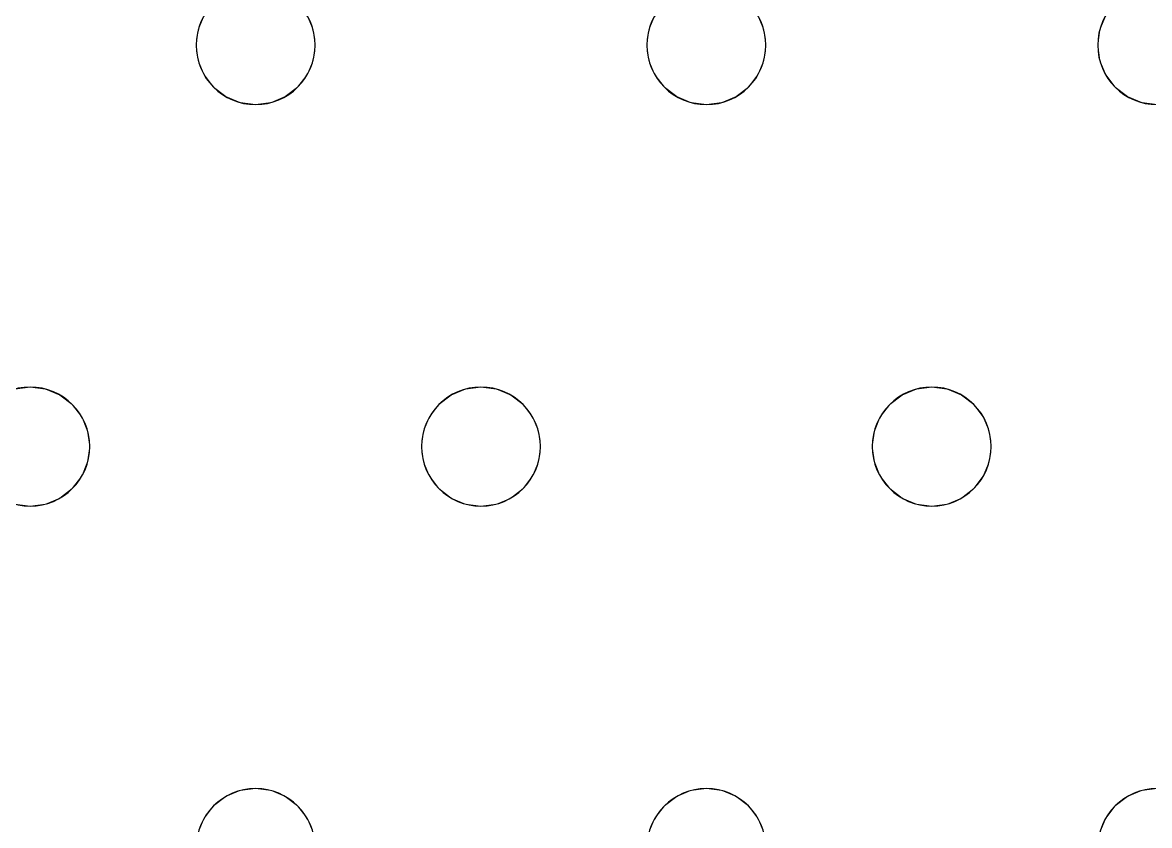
# Model space of a CAD drawing. Header units: millimetres. Extents: x -1 to 1601, y -701 to 1.
# Drawn here: x 415.2 to 491, y -204.5 to -150.5 of the extents above; entities that cross this region are included whole.
import ezdxf

# ---------------------------------------------------------------- set-up
doc = ezdxf.new("R2010")
doc.units = ezdxf.units.MM
doc.layers.add('IQ_200_3D', color=1, linetype='Continuous')
doc.layers.add('IQ_204_2D', color=7, linetype='Continuous')

msp = doc.modelspace()

# ---------------------------------------------------------------- linework, layer by layer
at = {"layer": 'IQ_200_3D', "lineweight": 18}
for points, invisible_edges in [([(122.762, -68.034, 850), (1477.238, -68.034, 850), (1477.238, -397.966, 850), (122.762, -397.966, 850)], 10), ([(122.762, -68.034, 860), (122.762, -397.966, 860), (1477.238, -397.966, 860), (1477.238, -68.034, 860)], 5), ([(434.347, -150, 890), (434.746, -150.965, 890), (457.752, -150, 890), (446.049, -129, 890)], 14), ([(427.418, -150, 888), (427.019, -150.965, 888), (404.413, -150.965, 888), (404.013, -150, 888)], 10), ([(404.413, -150.965, 890), (427.019, -150.965, 890), (427.418, -150, 890), (404.013, -150, 890)], 5), ([(427.418, -150, 890), (427.019, -150.965, 890), (427.019, -150.965, 888), (427.418, -150, 888)], 10), ([(434.746, -150.965, 890), (434.347, -150, 890), (434.347, -150, 888), (434.746, -150.965, 888)], 10), ([(434.746, -150.965, 888), (434.347, -150, 888), (457.752, -150, 888), (457.352, -150.965, 888)], 10), ([(434.746, -150.965, 890), (434.882, -152, 890), (457.352, -150.965, 890), (457.752, -150, 890)], 10), ([(457.752, -150, 890), (457.352, -150.965, 890), (457.352, -150.965, 888), (457.752, -150, 888)], 10), ([(465.079, -150.965, 890), (464.68, -150, 890), (464.68, -150, 888), (465.079, -150.965, 888)], 10), ([(465.079, -150.965, 888), (464.68, -150, 888), (488.085, -150, 888), (487.685, -150.965, 888)], 10), ([(465.079, -150.965, 890), (487.685, -150.965, 890), (488.085, -150, 890), (464.68, -150, 890)], 5), ([(488.085, -150, 890), (487.685, -150.965, 890), (487.685, -150.965, 888), (488.085, -150, 888)], 10), ([(404.549, -152, 888), (404.413, -150.965, 888), (427.019, -150.965, 888), (426.882, -152, 888)], 10), ([(427.019, -150.965, 890), (404.413, -150.965, 890), (404.549, -152, 890)], 13), ([(404.549, -152, 890), (404.413, -153.035, 890), (426.882, -152, 890), (427.019, -150.965, 890)], 10), ([(427.019, -150.965, 890), (426.882, -152, 890), (426.882, -152, 888), (427.019, -150.965, 888)], 8), ([(434.882, -152, 890), (434.746, -150.965, 890), (434.746, -150.965, 888), (434.882, -152, 888)], 2), ([(434.882, -152, 888), (434.746, -150.965, 888), (457.352, -150.965, 888), (457.216, -152, 888)], 10), ([(457.352, -150.965, 890), (434.882, -152, 890), (457.216, -152, 890)], 3), ([(457.352, -150.965, 890), (457.216, -152, 890), (457.216, -152, 888), (457.352, -150.965, 888)], 8), ([(465.216, -152, 890), (465.079, -150.965, 890), (465.079, -150.965, 888), (465.216, -152, 888)], 2), ([(465.216, -152, 888), (465.079, -150.965, 888), (487.685, -150.965, 888), (487.549, -152, 888)], 10), ([(487.549, -152, 890), (487.685, -150.965, 890), (465.216, -152, 890), (465.079, -153.035, 890)], 10), ([(465.216, -152, 890), (487.685, -150.965, 890), (465.079, -150.965, 890)], 3), ([(487.685, -150.965, 890), (487.549, -152, 890), (487.549, -152, 888), (487.685, -150.965, 888)], 8), ([(427.019, -153.035, 890), (426.882, -152, 890), (404.413, -153.035, 890), (404.013, -154, 890)], 10), ([(404.413, -153.035, 888), (404.549, -152, 888), (426.882, -152, 888), (427.019, -153.035, 888)], 10), ([(426.882, -152, 890), (427.019, -153.035, 890), (427.019, -153.035, 888), (426.882, -152, 888)], 2), ([(434.746, -153.035, 890), (434.882, -152, 890), (434.882, -152, 888), (434.746, -153.035, 888)], 8), ([(457.216, -152, 888), (457.352, -153.035, 888), (434.746, -153.035, 888), (434.882, -152, 888)], 10), ([(434.746, -153.035, 890), (457.352, -153.035, 890), (457.216, -152, 890), (434.882, -152, 890)], 5), ([(457.216, -152, 890), (457.352, -153.035, 890), (457.352, -153.035, 888), (457.216, -152, 888)], 2), ([(487.685, -153.035, 890), (487.549, -152, 890), (465.079, -153.035, 890), (464.68, -154, 890)], 10), ([(465.079, -153.035, 890), (465.216, -152, 890), (465.216, -152, 888), (465.079, -153.035, 888)], 8), ([(465.079, -153.035, 888), (465.216, -152, 888), (487.549, -152, 888), (487.685, -153.035, 888)], 10), ([(487.549, -152, 890), (487.685, -153.035, 890), (487.685, -153.035, 888), (487.549, -152, 888)], 2), ([(404.013, -154, 888), (404.413, -153.035, 888), (427.019, -153.035, 888), (427.418, -154, 888)], 10), ([(427.418, -154, 890), (427.019, -153.035, 890), (404.013, -154, 890), (415.716, -175, 890)], 14), ([(427.019, -153.035, 890), (427.418, -154, 890), (427.418, -154, 888), (427.019, -153.035, 888)], 10), ([(434.347, -154, 890), (434.746, -153.035, 890), (434.746, -153.035, 888), (434.347, -154, 888)], 10), ([(434.347, -154, 888), (434.746, -153.035, 888), (457.352, -153.035, 888), (457.752, -154, 888)], 10), ([(457.352, -153.035, 890), (434.746, -153.035, 890), (434.347, -154, 890), (457.752, -154, 890)], 5), ([(457.352, -153.035, 890), (457.752, -154, 890), (457.752, -154, 888), (457.352, -153.035, 888)], 10), ([(464.68, -154, 890), (465.079, -153.035, 890), (465.079, -153.035, 888), (464.68, -154, 888)], 10), ([(464.68, -154, 888), (465.079, -153.035, 888), (487.685, -153.035, 888), (488.085, -154, 888)], 10), ([(488.085, -154, 890), (487.685, -153.035, 890), (464.68, -154, 890), (476.382, -175, 890)], 14), ([(487.685, -153.035, 890), (488.085, -154, 890), (488.085, -154, 888), (487.685, -153.035, 888)], 10), ([(404.013, -154, 888), (427.418, -154, 888), (415.716, -175, 888), (403.378, -154.828, 888)], 7), ([(403.378, -154.828, 890), (414.68, -175.136, 890), (415.716, -175, 890), (404.013, -154, 890)], 5), ([(428.054, -154.828, 888), (416.751, -175.136, 888), (415.716, -175, 888), (427.418, -154, 888)], 5), ([(428.054, -154.828, 890), (427.418, -154, 890), (415.716, -175, 890)], 14), ([(427.418, -154, 890), (428.054, -154.828, 890), (428.054, -154.828, 888), (427.418, -154, 888)], 10), ([(433.711, -154.828, 890), (434.347, -154, 890), (434.347, -154, 888), (433.711, -154.828, 888)], 10), ([(446.049, -175, 888), (433.711, -154.828, 888), (434.347, -154, 888), (457.752, -154, 888)], 13), ([(434.347, -154, 890), (433.711, -154.828, 890), (446.049, -175, 890), (457.752, -154, 890)], 14), ([(446.049, -175, 888), (457.752, -154, 888), (458.387, -154.828, 888), (447.084, -175.136, 888)], 5), ([(458.387, -154.828, 890), (457.752, -154, 890), (446.049, -175, 890), (447.084, -175.136, 890)], 10), ([(457.752, -154, 890), (458.387, -154.828, 890), (458.387, -154.828, 888), (457.752, -154, 888)], 10), ([(464.044, -154.828, 890), (464.68, -154, 890), (464.68, -154, 888), (464.044, -154.828, 888)], 10), ([(476.382, -175, 888), (464.044, -154.828, 888), (464.68, -154, 888), (488.085, -154, 888)], 13), ([(476.382, -175, 890), (464.68, -154, 890), (464.044, -154.828, 890), (475.347, -175.136, 890)], 5), ([(476.382, -175, 888), (488.085, -154, 888), (488.721, -154.828, 888), (477.418, -175.136, 888)], 5), ([(488.721, -154.828, 890), (488.085, -154, 890), (476.382, -175, 890), (477.418, -175.136, 890)], 10), ([(488.085, -154, 890), (488.721, -154.828, 890), (488.721, -154.828, 888), (488.085, -154, 888)], 10), ([(414.68, -175.136, 888), (402.549, -155.464, 888), (403.378, -154.828, 888), (415.716, -175, 888)], 5), ([(416.751, -175.136, 890), (428.882, -155.464, 890), (428.054, -154.828, 890), (415.716, -175, 890)], 5), ([(428.882, -155.464, 888), (417.716, -175.536, 888), (416.751, -175.136, 888), (428.054, -154.828, 888)], 5), ([(428.054, -154.828, 890), (428.882, -155.464, 890), (428.882, -155.464, 888), (428.054, -154.828, 888)], 10), ([(432.882, -155.464, 890), (433.711, -154.828, 890), (433.711, -154.828, 888), (432.882, -155.464, 888)], 10), ([(433.711, -154.828, 888), (446.049, -175, 888), (445.014, -175.136, 888), (432.882, -155.464, 888)], 5), ([(433.711, -154.828, 890), (432.882, -155.464, 890), (445.014, -175.136, 890), (446.049, -175, 890)], 10), ([(459.216, -155.464, 888), (447.084, -175.136, 888), (458.387, -154.828, 888)], 3), ([(459.216, -155.464, 890), (458.387, -154.828, 890), (447.084, -175.136, 890)], 14), ([(458.387, -154.828, 890), (459.216, -155.464, 890), (459.216, -155.464, 888), (458.387, -154.828, 888)], 10), ([(463.216, -155.464, 890), (464.044, -154.828, 890), (464.044, -154.828, 888), (463.216, -155.464, 888)], 10), ([(475.347, -175.136, 888), (463.216, -155.464, 888), (464.044, -154.828, 888), (476.382, -175, 888)], 5), ([(463.216, -155.464, 890), (475.347, -175.136, 890), (464.044, -154.828, 890)], 3), ([(489.549, -155.464, 888), (477.418, -175.136, 888), (488.721, -154.828, 888)], 3), ([(477.418, -175.136, 890), (489.549, -155.464, 890), (488.721, -154.828, 890)], 13), ([(488.721, -154.828, 890), (489.549, -155.464, 890), (489.549, -155.464, 888), (488.721, -154.828, 888)], 10), ([(428.882, -155.464, 890), (416.751, -175.136, 890), (417.716, -175.536, 890)], 13), ([(429.847, -155.864, 888), (417.716, -175.536, 888), (428.882, -155.464, 888)], 3), ([(417.716, -175.536, 890), (418.544, -176.172, 890), (429.847, -155.864, 890), (428.882, -155.464, 890)], 10), ([(418.544, -176.172, 888), (417.716, -175.536, 888), (429.847, -155.864, 888), (430.882, -156, 888)], 10), ([(430.882, -156, 890), (429.847, -155.864, 890), (418.544, -176.172, 890), (419.18, -177, 890)], 10), ([(419.18, -177, 888), (418.544, -176.172, 888), (430.882, -156, 888), (442.585, -177, 888)], 14), ([(430.882, -156, 890), (419.18, -177, 890), (442.585, -177, 890), (443.221, -176.172, 890)], 11), ([(428.882, -155.464, 890), (429.847, -155.864, 890), (429.847, -155.864, 888), (428.882, -155.464, 888)], 10), ([(430.882, -156, 888), (429.847, -155.864, 888), (429.847, -155.864, 890), (430.882, -156, 890)], 10), ([(431.918, -155.864, 888), (430.882, -156, 888), (430.882, -156, 890), (431.918, -155.864, 890)], 10), ([(430.882, -156, 888), (431.918, -155.864, 888), (443.221, -176.172, 888), (442.585, -177, 888)], 10), ([(431.918, -155.864, 890), (430.882, -156, 890), (443.221, -176.172, 890), (444.049, -175.536, 890)], 10), ([(431.918, -155.864, 890), (432.882, -155.464, 890), (432.882, -155.464, 888), (431.918, -155.864, 888)], 10), ([(431.918, -155.864, 888), (432.882, -155.464, 888), (444.049, -175.536, 888), (443.221, -176.172, 888)], 10), ([(432.882, -155.464, 890), (431.918, -155.864, 890), (444.049, -175.536, 890), (445.014, -175.136, 890)], 10), ([(445.014, -175.136, 888), (444.049, -175.536, 888), (432.882, -155.464, 888)], 14), ([(459.216, -155.464, 888), (460.18, -155.864, 888), (448.049, -175.536, 888), (447.084, -175.136, 888)], 10), ([(448.049, -175.536, 890), (460.18, -155.864, 890), (459.216, -155.464, 890), (447.084, -175.136, 890)], 5), ([(460.18, -155.864, 888), (461.216, -156, 888), (448.878, -176.172, 888), (448.049, -175.536, 888)], 10), ([(460.18, -155.864, 890), (448.049, -175.536, 890), (448.878, -176.172, 890), (461.216, -156, 890)], 5), ([(461.216, -156, 888), (472.918, -177, 888), (449.513, -177, 888), (448.878, -176.172, 888)], 11), ([(461.216, -156, 890), (448.878, -176.172, 890), (449.513, -177, 890)], 13), ([(449.513, -177, 890), (449.913, -177.965, 890), (472.918, -177, 890), (461.216, -156, 890)], 14), ([(459.216, -155.464, 890), (460.18, -155.864, 890), (460.18, -155.864, 888), (459.216, -155.464, 888)], 10), ([(461.216, -156, 888), (460.18, -155.864, 888), (460.18, -155.864, 890), (461.216, -156, 890)], 10), ([(462.251, -155.864, 888), (461.216, -156, 888), (461.216, -156, 890), (462.251, -155.864, 890)], 10), ([(473.554, -176.172, 888), (461.216, -156, 888), (462.251, -155.864, 888), (474.382, -175.536, 888)], 5), ([(473.554, -176.172, 890), (474.382, -175.536, 890), (462.251, -155.864, 890), (461.216, -156, 890)], 10), ([(473.554, -176.172, 888), (472.918, -177, 888), (461.216, -156, 888)], 14), ([(461.216, -156, 890), (472.918, -177, 890), (473.554, -176.172, 890)], 13), ([(462.251, -155.864, 890), (463.216, -155.464, 890), (463.216, -155.464, 888), (462.251, -155.864, 888)], 10), ([(474.382, -175.536, 888), (462.251, -155.864, 888), (463.216, -155.464, 888), (475.347, -175.136, 888)], 5), ([(474.382, -175.536, 890), (475.347, -175.136, 890), (463.216, -155.464, 890), (462.251, -155.864, 890)], 10), ([(478.382, -175.536, 888), (477.418, -175.136, 888), (489.549, -155.464, 888), (490.514, -155.864, 888)], 10), ([(478.382, -175.536, 890), (490.514, -155.864, 890), (489.549, -155.464, 890), (477.418, -175.136, 890)], 5), ([(479.211, -176.172, 888), (478.382, -175.536, 888), (490.514, -155.864, 888), (491.549, -156, 888)], 10), ([(490.514, -155.864, 890), (478.382, -175.536, 890), (479.211, -176.172, 890), (491.549, -156, 890)], 5), ([(479.847, -177, 888), (479.211, -176.172, 888), (491.549, -156, 888), (503.252, -177, 888)], 14), ([(479.847, -177, 890), (503.252, -177, 890), (491.549, -156, 890), (479.211, -176.172, 890)], 7), ([(489.549, -155.464, 890), (490.514, -155.864, 890), (490.514, -155.864, 888), (489.549, -155.464, 888)], 10), ([(491.549, -156, 888), (490.514, -155.864, 888), (490.514, -155.864, 890), (491.549, -156, 890)], 10), ([(414.68, -175.136, 888), (415.716, -175, 888), (415.716, -175, 890), (414.68, -175.136, 890)], 10), ([(415.716, -175, 888), (416.751, -175.136, 888), (416.751, -175.136, 890), (415.716, -175, 890)], 10), ([(417.716, -175.536, 890), (416.751, -175.136, 890), (416.751, -175.136, 888), (417.716, -175.536, 888)], 10), ([(445.014, -175.136, 890), (444.049, -175.536, 890), (444.049, -175.536, 888), (445.014, -175.136, 888)], 10), ([(445.014, -175.136, 888), (446.049, -175, 888), (446.049, -175, 890), (445.014, -175.136, 890)], 10), ([(446.049, -175, 888), (447.084, -175.136, 888), (447.084, -175.136, 890), (446.049, -175, 890)], 10), ([(448.049, -175.536, 890), (447.084, -175.136, 890), (447.084, -175.136, 888), (448.049, -175.536, 888)], 10), ([(475.347, -175.136, 890), (474.382, -175.536, 890), (474.382, -175.536, 888), (475.347, -175.136, 888)], 10), ([(475.347, -175.136, 888), (476.382, -175, 888), (476.382, -175, 890), (475.347, -175.136, 890)], 10), ([(476.382, -175, 888), (477.418, -175.136, 888), (477.418, -175.136, 890), (476.382, -175, 890)], 10), ([(478.382, -175.536, 890), (477.418, -175.136, 890), (477.418, -175.136, 888), (478.382, -175.536, 888)], 10), ([(418.544, -176.172, 890), (417.716, -175.536, 890), (417.716, -175.536, 888), (418.544, -176.172, 888)], 10), ([(444.049, -175.536, 890), (443.221, -176.172, 890), (443.221, -176.172, 888), (444.049, -175.536, 888)], 10), ([(448.878, -176.172, 890), (448.049, -175.536, 890), (448.049, -175.536, 888), (448.878, -176.172, 888)], 10), ([(474.382, -175.536, 890), (473.554, -176.172, 890), (473.554, -176.172, 888), (474.382, -175.536, 888)], 10), ([(479.211, -176.172, 890), (478.382, -175.536, 890), (478.382, -175.536, 888), (479.211, -176.172, 888)], 10), ([(419.18, -177, 890), (418.544, -176.172, 890), (418.544, -176.172, 888), (419.18, -177, 888)], 10), ([(443.221, -176.172, 890), (442.585, -177, 890), (442.585, -177, 888), (443.221, -176.172, 888)], 10), ([(449.513, -177, 890), (448.878, -176.172, 890), (448.878, -176.172, 888), (449.513, -177, 888)], 10), ([(473.554, -176.172, 890), (472.918, -177, 890), (472.918, -177, 888), (473.554, -176.172, 888)], 10), ([(479.847, -177, 890), (479.211, -176.172, 890), (479.211, -176.172, 888), (479.847, -177, 888)], 10), ([(419.579, -177.965, 890), (419.18, -177, 890), (419.18, -177, 888), (419.579, -177.965, 888)], 10), ([(419.579, -177.965, 888), (419.18, -177, 888), (442.585, -177, 888), (442.185, -177.965, 888)], 10), ([(419.579, -177.965, 890), (442.185, -177.965, 890), (442.585, -177, 890), (419.18, -177, 890)], 5), ([(442.585, -177, 890), (442.185, -177.965, 890), (442.185, -177.965, 888), (442.585, -177, 888)], 10), ([(449.913, -177.965, 890), (449.513, -177, 890), (449.513, -177, 888), (449.913, -177.965, 888)], 10), ([(472.918, -177, 888), (472.519, -177.965, 888), (449.913, -177.965, 888), (449.513, -177, 888)], 10), ([(449.913, -177.965, 890), (450.049, -179, 890), (472.519, -177.965, 890), (472.918, -177, 890)], 10), ([(472.918, -177, 890), (472.519, -177.965, 890), (472.519, -177.965, 888), (472.918, -177, 888)], 10), ([(480.246, -177.965, 890), (479.847, -177, 890), (479.847, -177, 888), (480.246, -177.965, 888)], 10), ([(480.246, -177.965, 888), (479.847, -177, 888), (503.252, -177, 888), (502.852, -177.965, 888)], 10), ([(480.246, -177.965, 890), (502.852, -177.965, 890), (503.252, -177, 890), (479.847, -177, 890)], 5), ([(419.716, -179, 890), (419.579, -177.965, 890), (419.579, -177.965, 888), (419.716, -179, 888)], 2), ([(419.716, -179, 888), (419.579, -177.965, 888), (442.185, -177.965, 888), (442.049, -179, 888)], 10), ([(419.716, -179, 890), (442.049, -179, 890), (442.185, -177.965, 890), (419.579, -177.965, 890)], 5), ([(442.185, -177.965, 890), (442.049, -179, 890), (442.049, -179, 888), (442.185, -177.965, 888)], 8), ([(450.049, -179, 890), (449.913, -177.965, 890), (449.913, -177.965, 888), (450.049, -179, 888)], 2), ([(450.049, -179, 888), (449.913, -177.965, 888), (472.519, -177.965, 888)], 14), ([(472.382, -179, 888), (449.913, -180.035, 888), (450.049, -179, 888), (472.519, -177.965, 888)], 5), ([(472.382, -179, 890), (472.519, -177.965, 890), (450.049, -179, 890), (449.913, -180.035, 890)], 10), ([(472.519, -177.965, 890), (472.382, -179, 890), (472.382, -179, 888), (472.519, -177.965, 888)], 8), ([(480.382, -179, 890), (480.246, -177.965, 890), (480.246, -177.965, 888), (480.382, -179, 888)], 2), ([(480.382, -179, 888), (480.246, -177.965, 888), (502.852, -177.965, 888), (502.716, -179, 888)], 10), ([(502.852, -177.965, 890), (480.246, -177.965, 890), (480.382, -179, 890)], 13), ([(480.382, -179, 890), (480.246, -180.035, 890), (502.716, -179, 890), (502.852, -177.965, 890)], 10), ([(419.579, -180.035, 890), (419.716, -179, 890), (419.716, -179, 888), (419.579, -180.035, 888)], 8), ([(419.579, -180.035, 888), (419.716, -179, 888), (442.049, -179, 888), (442.185, -180.035, 888)], 10), ([(419.579, -180.035, 890), (442.185, -180.035, 890), (442.049, -179, 890), (419.716, -179, 890)], 5), ([(442.049, -179, 890), (442.185, -180.035, 890), (442.185, -180.035, 888), (442.049, -179, 888)], 2), ([(472.519, -180.035, 888), (449.513, -181, 888), (449.913, -180.035, 888), (472.382, -179, 888)], 5), ([(472.519, -180.035, 890), (472.382, -179, 890), (449.913, -180.035, 890), (449.513, -181, 890)], 10), ([(449.913, -180.035, 890), (450.049, -179, 890), (450.049, -179, 888), (449.913, -180.035, 888)], 8), ([(472.382, -179, 890), (472.519, -180.035, 890), (472.519, -180.035, 888), (472.382, -179, 888)], 2), ([(502.852, -180.035, 888), (479.847, -181, 888), (480.246, -180.035, 888), (502.716, -179, 888)], 5), ([(502.852, -180.035, 890), (502.716, -179, 890), (480.246, -180.035, 890), (479.847, -181, 890)], 10), ([(480.246, -180.035, 890), (480.382, -179, 890), (480.382, -179, 888), (480.246, -180.035, 888)], 8), ([(502.716, -179, 888), (480.246, -180.035, 888), (480.382, -179, 888)], 13), ([(419.18, -181, 890), (419.579, -180.035, 890), (419.579, -180.035, 888), (419.18, -181, 888)], 10), ([(419.18, -181, 888), (419.579, -180.035, 888), (442.185, -180.035, 888), (442.585, -181, 888)], 10), ([(419.18, -181, 890), (442.585, -181, 890), (442.185, -180.035, 890), (419.579, -180.035, 890)], 5), ([(442.185, -180.035, 890), (442.585, -181, 890), (442.585, -181, 888), (442.185, -180.035, 888)], 10), ([(449.513, -181, 890), (449.913, -180.035, 890), (449.913, -180.035, 888), (449.513, -181, 888)], 10), ([(472.519, -180.035, 888), (472.918, -181, 888), (449.513, -181, 888)], 14), ([(472.519, -180.035, 890), (449.513, -181, 890), (472.918, -181, 890)], 3), ([(472.519, -180.035, 890), (472.918, -181, 890), (472.918, -181, 888), (472.519, -180.035, 888)], 10), ([(479.847, -181, 890), (480.246, -180.035, 890), (480.246, -180.035, 888), (479.847, -181, 888)], 10), ([(502.852, -180.035, 888), (503.252, -181, 888), (479.847, -181, 888)], 14), ([(503.252, -181, 890), (502.852, -180.035, 890), (479.847, -181, 890), (491.549, -202, 890)], 14), ([(418.544, -181.828, 890), (419.18, -181, 890), (419.18, -181, 888), (418.544, -181.828, 888)], 10), ([(430.882, -202, 888), (418.544, -181.828, 888), (419.18, -181, 888), (442.585, -181, 888)], 13), ([(418.544, -181.828, 890), (429.847, -202.136, 890), (430.882, -202, 890), (419.18, -181, 890)], 5), ([(442.585, -181, 890), (419.18, -181, 890), (430.882, -202, 890), (443.221, -181.828, 890)], 7), ([(442.585, -181, 888), (443.221, -181.828, 888), (430.882, -202, 888)], 14), ([(442.585, -181, 890), (443.221, -181.828, 890), (443.221, -181.828, 888), (442.585, -181, 888)], 10), ([(448.878, -181.828, 890), (449.513, -181, 890), (449.513, -181, 888), (448.878, -181.828, 888)], 10), ([(461.216, -202, 888), (448.878, -181.828, 888), (449.513, -181, 888), (472.918, -181, 888)], 13), ([(461.216, -202, 890), (449.513, -181, 890), (448.878, -181.828, 890), (460.18, -202.136, 890)], 5), ([(461.216, -202, 890), (473.554, -181.828, 890), (472.918, -181, 890), (449.513, -181, 890)], 13), ([(473.554, -181.828, 888), (462.251, -202.136, 888), (461.216, -202, 888), (472.918, -181, 888)], 5), ([(472.918, -181, 890), (473.554, -181.828, 890), (473.554, -181.828, 888), (472.918, -181, 888)], 10), ([(479.211, -181.828, 890), (479.847, -181, 890), (479.847, -181, 888), (479.211, -181.828, 888)], 10), ([(479.211, -181.828, 888), (479.847, -181, 888), (491.549, -202, 888), (490.514, -202.136, 888)], 10), ([(491.549, -202, 890), (479.847, -181, 890), (479.211, -181.828, 890), (490.514, -202.136, 890)], 5), ([(503.252, -181, 888), (503.887, -181.828, 888), (491.549, -202, 888), (479.847, -181, 888)], 14), ([(417.716, -182.464, 890), (418.544, -181.828, 890), (418.544, -181.828, 888), (417.716, -182.464, 888)], 10), ([(417.716, -182.464, 888), (418.544, -181.828, 888), (429.847, -202.136, 888), (428.882, -202.536, 888)], 10), ([(417.716, -182.464, 890), (429.847, -202.136, 890), (418.544, -181.828, 890)], 3), ([(418.544, -181.828, 888), (430.882, -202, 888), (429.847, -202.136, 888)], 13), ([(443.221, -181.828, 888), (444.049, -182.464, 888), (431.918, -202.136, 888), (430.882, -202, 888)], 10), ([(431.918, -202.136, 890), (443.221, -181.828, 890), (430.882, -202, 890)], 3), ([(444.049, -182.464, 890), (443.221, -181.828, 890), (431.918, -202.136, 890), (432.882, -202.536, 890)], 10), ([(443.221, -181.828, 890), (444.049, -182.464, 890), (444.049, -182.464, 888), (443.221, -181.828, 888)], 10), ([(448.049, -182.464, 890), (448.878, -181.828, 890), (448.878, -181.828, 888), (448.049, -182.464, 888)], 10), ([(448.049, -182.464, 888), (448.878, -181.828, 888), (460.18, -202.136, 888), (459.216, -202.536, 888)], 10), ([(460.18, -202.136, 890), (448.878, -181.828, 890), (448.049, -182.464, 890)], 13), ([(460.18, -202.136, 888), (448.878, -181.828, 888), (461.216, -202, 888)], 3), ([(473.554, -181.828, 890), (461.216, -202, 890), (462.251, -202.136, 890)], 13), ([(474.382, -182.464, 888), (462.251, -202.136, 888), (473.554, -181.828, 888)], 3), ([(474.382, -182.464, 890), (473.554, -181.828, 890), (462.251, -202.136, 890), (463.216, -202.536, 890)], 10), ([(473.554, -181.828, 890), (474.382, -182.464, 890), (474.382, -182.464, 888), (473.554, -181.828, 888)], 10), ([(478.382, -182.464, 890), (479.211, -181.828, 890), (479.211, -181.828, 888), (478.382, -182.464, 888)], 10), ([(478.382, -182.464, 888), (479.211, -181.828, 888), (490.514, -202.136, 888), (489.549, -202.536, 888)], 10), ([(478.382, -182.464, 890), (489.549, -202.536, 890), (490.514, -202.136, 890), (479.211, -181.828, 890)], 5), ([(416.751, -182.864, 890), (417.716, -182.464, 890), (417.716, -182.464, 888), (416.751, -182.864, 888)], 10), ([(417.716, -182.464, 888), (428.882, -202.536, 888), (416.751, -182.864, 888)], 3), ([(428.882, -202.536, 890), (429.847, -202.136, 890), (417.716, -182.464, 890), (416.751, -182.864, 890)], 10), ([(444.049, -182.464, 888), (445.014, -182.864, 888), (432.882, -202.536, 888), (431.918, -202.136, 888)], 10), ([(445.014, -182.864, 890), (444.049, -182.464, 890), (432.882, -202.536, 890), (433.711, -203.172, 890)], 10), ([(444.049, -182.464, 890), (445.014, -182.864, 890), (445.014, -182.864, 888), (444.049, -182.464, 888)], 10), ([(447.084, -182.864, 890), (448.049, -182.464, 890), (448.049, -182.464, 888), (447.084, -182.864, 888)], 10), ([(447.084, -182.864, 888), (448.049, -182.464, 888), (459.216, -202.536, 888), (458.387, -203.172, 888)], 10), ([(459.216, -202.536, 890), (460.18, -202.136, 890), (448.049, -182.464, 890), (447.084, -182.864, 890)], 10), ([(463.216, -202.536, 888), (462.251, -202.136, 888), (474.382, -182.464, 888), (475.347, -182.864, 888)], 10), ([(475.347, -182.864, 890), (474.382, -182.464, 890), (463.216, -202.536, 890), (464.044, -203.172, 890)], 10), ([(474.382, -182.464, 890), (475.347, -182.864, 890), (475.347, -182.864, 888), (474.382, -182.464, 888)], 10), ([(477.418, -182.864, 890), (478.382, -182.464, 890), (478.382, -182.464, 888), (477.418, -182.864, 888)], 10), ([(477.418, -182.864, 888), (478.382, -182.464, 888), (489.549, -202.536, 888), (488.721, -203.172, 888)], 10), ([(489.549, -202.536, 890), (478.382, -182.464, 890), (477.418, -182.864, 890), (488.721, -203.172, 890)], 5), ([(414.68, -182.864, 888), (415.716, -183, 888), (403.378, -203.172, 888), (402.549, -202.536, 888)], 10), ([(415.716, -183, 890), (414.68, -182.864, 890), (403.378, -203.172, 890), (404.013, -204, 890)], 10), ([(415.716, -183, 888), (427.418, -204, 888), (404.013, -204, 888), (403.378, -203.172, 888)], 11), ([(427.418, -204, 890), (428.054, -203.172, 890), (415.716, -183, 890), (404.013, -204, 890)], 14), ([(415.716, -183, 888), (414.68, -182.864, 888), (414.68, -182.864, 890), (415.716, -183, 890)], 10), ([(416.751, -182.864, 888), (415.716, -183, 888), (415.716, -183, 890), (416.751, -182.864, 890)], 10), ([(416.751, -182.864, 888), (428.882, -202.536, 888), (428.054, -203.172, 888), (415.716, -183, 888)], 5), ([(428.054, -203.172, 890), (428.882, -202.536, 890), (416.751, -182.864, 890), (415.716, -183, 890)], 10), ([(427.418, -204, 888), (415.716, -183, 888), (428.054, -203.172, 888)], 3), ([(445.014, -182.864, 888), (446.049, -183, 888), (433.711, -203.172, 888), (432.882, -202.536, 888)], 10), ([(446.049, -183, 890), (445.014, -182.864, 890), (433.711, -203.172, 890), (434.347, -204, 890)], 10), ([(434.347, -204, 888), (433.711, -203.172, 888), (446.049, -183, 888), (457.752, -204, 888)], 14), ([(457.752, -204, 890), (458.387, -203.172, 890), (446.049, -183, 890), (434.347, -204, 890)], 14), ([(446.049, -183, 888), (445.014, -182.864, 888), (445.014, -182.864, 890), (446.049, -183, 890)], 10), ([(447.084, -182.864, 888), (446.049, -183, 888), (446.049, -183, 890), (447.084, -182.864, 890)], 10), ([(446.049, -183, 888), (447.084, -182.864, 888), (458.387, -203.172, 888), (457.752, -204, 888)], 10), ([(447.084, -182.864, 890), (446.049, -183, 890), (458.387, -203.172, 890), (459.216, -202.536, 890)], 10), ([(475.347, -182.864, 888), (476.382, -183, 888), (464.044, -203.172, 888), (463.216, -202.536, 888)], 10), ([(476.382, -183, 890), (475.347, -182.864, 890), (464.044, -203.172, 890), (464.68, -204, 890)], 10), ([(464.68, -204, 888), (464.044, -203.172, 888), (476.382, -183, 888), (488.085, -204, 888)], 14), ([(476.382, -183, 890), (464.68, -204, 890), (488.085, -204, 890)], 15), ([(476.382, -183, 888), (475.347, -182.864, 888), (475.347, -182.864, 890), (476.382, -183, 890)], 10), ([(477.418, -182.864, 888), (476.382, -183, 888), (476.382, -183, 890), (477.418, -182.864, 890)], 10), ([(476.382, -183, 888), (477.418, -182.864, 888), (488.721, -203.172, 888), (488.085, -204, 888)], 10), ([(488.721, -203.172, 890), (477.418, -182.864, 890), (476.382, -183, 890), (488.085, -204, 890)], 5), ([(429.847, -202.136, 890), (428.882, -202.536, 890), (428.882, -202.536, 888), (429.847, -202.136, 888)], 10), ([(429.847, -202.136, 888), (430.882, -202, 888), (430.882, -202, 890), (429.847, -202.136, 890)], 10), ([(430.882, -202, 888), (431.918, -202.136, 888), (431.918, -202.136, 890), (430.882, -202, 890)], 10), ([(432.882, -202.536, 890), (431.918, -202.136, 890), (431.918, -202.136, 888), (432.882, -202.536, 888)], 10), ([(460.18, -202.136, 890), (459.216, -202.536, 890), (459.216, -202.536, 888), (460.18, -202.136, 888)], 10), ([(460.18, -202.136, 888), (461.216, -202, 888), (461.216, -202, 890), (460.18, -202.136, 890)], 10), ([(461.216, -202, 888), (462.251, -202.136, 888), (462.251, -202.136, 890), (461.216, -202, 890)], 10), ([(463.216, -202.536, 890), (462.251, -202.136, 890), (462.251, -202.136, 888), (463.216, -202.536, 888)], 10), ([(490.514, -202.136, 890), (489.549, -202.536, 890), (489.549, -202.536, 888), (490.514, -202.136, 888)], 10), ([(490.514, -202.136, 888), (491.549, -202, 888), (491.549, -202, 890), (490.514, -202.136, 890)], 10), ([(428.054, -203.172, 890), (427.418, -204, 890), (427.418, -204, 888), (428.054, -203.172, 888)], 10), ([(428.882, -202.536, 890), (428.054, -203.172, 890), (428.054, -203.172, 888), (428.882, -202.536, 888)], 10), ([(433.711, -203.172, 890), (432.882, -202.536, 890), (432.882, -202.536, 888), (433.711, -203.172, 888)], 10), ([(434.347, -204, 890), (433.711, -203.172, 890), (433.711, -203.172, 888), (434.347, -204, 888)], 10), ([(458.387, -203.172, 890), (457.752, -204, 890), (457.752, -204, 888), (458.387, -203.172, 888)], 10), ([(459.216, -202.536, 890), (458.387, -203.172, 890), (458.387, -203.172, 888), (459.216, -202.536, 888)], 10), ([(464.044, -203.172, 890), (463.216, -202.536, 890), (463.216, -202.536, 888), (464.044, -203.172, 888)], 10), ([(464.68, -204, 890), (464.044, -203.172, 890), (464.044, -203.172, 888), (464.68, -204, 888)], 10), ([(488.721, -203.172, 890), (488.085, -204, 890), (488.085, -204, 888), (488.721, -203.172, 888)], 10), ([(489.549, -202.536, 890), (488.721, -203.172, 890), (488.721, -203.172, 888), (489.549, -202.536, 888)], 10), ([(404.413, -204.965, 888), (404.013, -204, 888), (427.418, -204, 888), (427.019, -204.965, 888)], 10), ([(404.413, -204.965, 890), (427.019, -204.965, 890), (427.418, -204, 890), (404.013, -204, 890)], 5), ([(427.418, -204, 890), (427.019, -204.965, 890), (427.019, -204.965, 888), (427.418, -204, 888)], 10), ([(434.746, -204.965, 890), (434.347, -204, 890), (434.347, -204, 888), (434.746, -204.965, 888)], 10), ([(434.746, -204.965, 888), (434.347, -204, 888), (457.752, -204, 888), (457.352, -204.965, 888)], 10), ([(434.746, -204.965, 890), (457.352, -204.965, 890), (457.752, -204, 890), (434.347, -204, 890)], 5), ([(457.752, -204, 890), (457.352, -204.965, 890), (457.352, -204.965, 888), (457.752, -204, 888)], 10), ([(465.079, -204.965, 890), (464.68, -204, 890), (464.68, -204, 888), (465.079, -204.965, 888)], 10), ([(465.079, -204.965, 888), (464.68, -204, 888), (488.085, -204, 888), (487.685, -204.965, 888)], 10), ([(465.079, -204.965, 890), (487.685, -204.965, 890), (488.085, -204, 890), (464.68, -204, 890)], 5), ([(488.085, -204, 890), (487.685, -204.965, 890), (487.685, -204.965, 888), (488.085, -204, 888)], 10)]:
    msp.add_3dface(points, dxfattribs=dict(at, invisible_edges=invisible_edges))
at = {"layer": 'IQ_204_2D'}
for centre, start, end in [((430.882, -152), 0, 180), ((461.216, -152), 0, 180), ((491.549, -152), 0, 180), ((430.882, -152), 180, 0), ((461.216, -152), 180, 360), ((491.549, -152), 180, 0), ((415.716, -179), 0, 180), ((446.049, -179), 0, 180), ((476.382, -179), 0, 180), ((415.716, -179), 180, 360), ((446.049, -179), 180, 0), ((476.382, -179), 180, 360), ((430.882, -206), 0, 180), ((461.216, -206), 0, 180), ((491.549, -206), 0, 180)]:
    msp.add_arc(centre, 4, start, end, dxfattribs=at)

# ---------------------------------------------------------------- meshes
at = {"layer": 'IQ_200_3D', "lineweight": 18}
mesh = msp.add_polyface(dxfattribs=at)
corners = [(1600, 0, 850), (1600, -700, 850), (0, -700, 850), (0, 0, 850), (1210.5, -594, 850), (1211.556, -602.023, 850), (1214.653, -609.5, 850), (1219.58, -615.92, 850), (1226, -620.847, 850), (1233.477, -623.944, 850), (1241.5, -625, 850), (1459.5, -625, 850), (1467.523, -623.944, 850), (1475, -620.847, 850), (1481.42, -615.92, 850), (1486.347, -609.5, 850), (1489.444, -602.023, 850), (1490.5, -594, 850), (1490.5, -476, 850), (1489.444, -467.977, 850), (1486.347, -460.5, 850), (1481.42, -454.08, 850), (1475, -449.153, 850), (1467.523, -446.056, 850), (1459.5, -445, 850), (1241.5, -445, 850), (1233.477, -446.056, 850), (1226, -449.153, 850), (1219.58, -454.08, 850), (1214.653, -460.5, 850), (1211.556, -467.977, 850), (1210.5, -476, 850), (1477.5, -68.034, 850), (122.5, -68.034, 850), (110.412, -69.625, 850), (99.148, -74.291, 850), (89.475, -81.713, 850), (82.053, -91.386, 850), (77.388, -102.65, 850), (75.796, -114.738, 850), (75.796, -351.262, 850), (77.388, -363.35, 850), (82.053, -374.614, 850), (89.475, -384.287, 850), (99.148, -391.709, 850), (110.412, -396.375, 850), (122.5, -397.966, 850), (1477.5, -397.966, 850), (1489.588, -396.375, 850), (1500.852, -391.709, 850), (1510.525, -384.287, 850), (1517.947, -374.614, 850), (1522.612, -363.35, 850), (1524.204, -351.262, 850), (1524.204, -114.738, 850), (1522.612, -102.65, 850), (1517.947, -91.386, 850), (1510.525, -81.713, 850), (1500.852, -74.291, 850), (1489.588, -69.625, 850)]
mesh.append_faces([[corners[k] for k in face] for face in [(37, 3, 36), (35, 3, 34), (4, 46, 31), (31, 46, 30), (55, 0, 54), (16, 1, 15), (14, 1, 13), (21, 49, 20), (11, 1, 10)]], dxfattribs={"vtx0": -1, "vtx1": -1})
mesh.append_faces([[corners[k] for k in face] for face in [(3, 37, 38), (3, 38, 39), (3, 39, 40, 2), (2, 40, 41), (46, 4, 5), (2, 6, 7), (46, 29, 30), (46, 28, 29), (26, 46, 47, 25), (46, 26, 27), (0, 59, 32, 3), (20, 49, 50, 19), (47, 24, 25), (0, 55, 56), (1, 52, 53), (19, 50, 51, 18), (1, 16, 17)]], dxfattribs={"vtx0": -1, "vtx2": -1})
mesh.append_faces([[corners[k] for k in face] for face in [(2, 45, 46, 5), (1, 17, 18, 51)]], dxfattribs={"vtx0": -1, "vtx2": -1, "vtx3": -1})
mesh.append_faces([[corners[k] for k in face] for face in [(41, 42, 2), (35, 36, 3), (33, 34, 3, 32), (43, 44, 2), (44, 45, 2), (42, 43, 2), (5, 6, 2), (27, 28, 46), (7, 8, 2), (8, 9, 2), (58, 59, 0), (56, 57, 0), (57, 58, 0), (51, 52, 1), (23, 24, 47), (11, 12, 1), (12, 13, 1), (14, 15, 1)]], dxfattribs={"vtx1": -1, "vtx2": -1})
mesh.append_faces([[corners[k] for k in face] for face in [(1, 2, 9, 10), (47, 48, 22, 23), (48, 49, 21, 22), (53, 54, 0, 1)]], dxfattribs={"vtx1": -1, "vtx3": -1})
mesh = msp.add_polyface(dxfattribs=at)
corners = [(1600, -700, 900), (1600, -23, 900), (0, -23, 900), (0, -700, 900), (90, -35.113, 900), (1510, -35.113, 900), (1529.382, -37.665, 900), (1547.443, -45.146, 900), (1562.953, -57.047, 900), (1574.854, -72.557, 900), (1582.335, -90.618, 900), (1584.887, -110, 900), (1584.887, -610, 900), (1582.335, -629.382, 900), (1574.854, -647.443, 900), (1562.953, -662.953, 900), (1547.443, -674.854, 900), (1529.382, -682.335, 900), (1510, -684.887, 900), (90, -684.887, 900), (70.618, -682.335, 900), (52.557, -674.854, 900), (37.047, -662.953, 900), (25.146, -647.443, 900), (17.665, -629.382, 900), (15.113, -610, 900), (15.113, -110, 900), (17.665, -90.618, 900), (25.146, -72.557, 900), (37.047, -57.047, 900), (52.557, -45.146, 900), (70.618, -37.665, 900)]
mesh.append_faces([[corners[k] for k in face] for face in [(9, 1, 8), (14, 0, 13), (31, 2, 30), (28, 2, 27), (21, 3, 20), (23, 3, 22)]], dxfattribs={"vtx0": -1, "vtx1": -1})
mesh.append_faces([[corners[k] for k in face] for face in [(1, 9, 10), (1, 11, 12, 0), (0, 14, 15), (0, 18, 19), (2, 28, 29), (3, 23, 24)]], dxfattribs={"vtx0": -1, "vtx2": -1})
mesh.append_faces([[corners[k] for k in face] for face in [(10, 11, 1), (5, 6, 1), (7, 8, 1), (6, 7, 1), (12, 13, 0), (15, 16, 0), (17, 18, 0), (16, 17, 0), (31, 4, 2), (29, 30, 2), (26, 27, 2), (21, 22, 3), (24, 25, 3)]], dxfattribs={"vtx1": -1, "vtx2": -1})
mesh.append_faces([[corners[k] for k in face] for face in [(4, 5, 1, 2), (25, 26, 2, 3), (19, 20, 3, 0)]], dxfattribs={"vtx1": -1, "vtx3": -1})
mesh = msp.add_polyface(dxfattribs=at)
corners = [(1510, -48.392, 890), (90, -48.392, 890), (66.424, -53.082, 890), (46.437, -66.437, 890), (33.082, -86.424, 890), (28.392, -110, 890), (28.392, -610, 890), (33.082, -633.576, 890), (46.437, -653.563, 890), (66.424, -666.918, 890), (90, -671.608, 890), (1510, -671.608, 890), (1533.576, -666.918, 890), (1553.563, -653.563, 890), (1566.918, -633.576, 890), (1571.608, -610, 890), (1571.608, -110, 890), (1566.918, -86.424, 890), (1553.563, -66.437, 890), (1533.576, -53.082, 890), (122.5, -418.034, 890), (1477.5, -418.034, 890), (1489.656, -419.634, 890), (1500.983, -424.326, 890), (1510.71, -431.79, 890), (1518.174, -441.517, 890), (1522.866, -452.844, 890), (1524.466, -465, 890), (1524.466, -605, 890), (1522.866, -617.156, 890), (1518.174, -628.483, 890), (1510.71, -638.21, 890), (1500.983, -645.674, 890), (1489.656, -650.366, 890), (1477.5, -651.966, 890), (122.5, -651.966, 890), (110.344, -650.366, 890), (99.017, -645.674, 890), (89.29, -638.21, 890), (81.826, -628.483, 890), (77.134, -617.156, 890), (75.534, -605, 890), (75.534, -465, 890), (77.134, -452.844, 890), (81.826, -441.517, 890), (89.29, -431.79, 890), (99.017, -424.326, 890), (110.344, -419.634, 890), (122.5, -68.034, 890), (1477.5, -68.034, 890), (1489.588, -69.625, 890), (1500.852, -74.291, 890), (1510.525, -81.713, 890), (1517.947, -91.386, 890), (1522.612, -102.65, 890), (1524.204, -114.738, 890), (1524.204, -351.262, 890), (1522.612, -363.35, 890), (1517.947, -374.614, 890), (1510.525, -384.287, 890), (1500.852, -391.709, 890), (1489.588, -396.375, 890), (1477.5, -397.966, 890), (122.5, -397.966, 890), (110.412, -396.375, 890), (99.148, -391.709, 890), (89.475, -384.287, 890), (82.053, -374.614, 890), (77.388, -363.35, 890), (75.796, -351.262, 890), (75.796, -114.738, 890), (77.388, -102.65, 890), (82.053, -91.386, 890), (89.475, -81.713, 890), (99.148, -74.291, 890), (110.412, -69.625, 890)]
mesh.append_faces([[corners[k] for k in face] for face in [(65, 47, 64), (75, 1, 74), (71, 5, 70), (73, 2, 72)]], dxfattribs={"vtx0": -1, "vtx1": -1})
mesh.append_faces([[corners[k] for k in face] for face in [(15, 28, 29, 14), (11, 32, 33), (16, 55, 56, 15), (54, 17, 18, 53), (53, 18, 19, 52), (52, 19, 0, 51), (0, 50, 51), (10, 37, 38, 9), (64, 47, 20, 63), (8, 39, 40, 7), (39, 8, 9, 38), (69, 42, 43), (1, 75, 48, 0), (3, 71, 72, 2)]], dxfattribs={"vtx0": -1, "vtx2": -1})
mesh.append_faces([[corners[k] for k in face] for face in [(6, 41, 42, 69)]], dxfattribs={"vtx0": -1, "vtx2": -1, "vtx3": -1})
mesh.append_faces([[corners[k] for k in face] for face in [(11, 33, 34, 35), (71, 3, 4, 5)]], dxfattribs={"vtx0": -1, "vtx3": -1})
mesh.append_faces([[corners[k] for k in face] for face in [(49, 50, 0, 48), (36, 37, 10)]], dxfattribs={"vtx1": -1, "vtx2": -1})
mesh.append_faces([[corners[k] for k in face] for face in [(27, 28, 15, 56)]], dxfattribs={"vtx1": -1, "vtx2": -1, "vtx3": -1})
mesh.append_faces([[corners[k] for k in face] for face in [(13, 14, 29, 30), (12, 13, 30, 31), (26, 27, 56, 57), (31, 32, 11, 12), (24, 25, 58, 59), (21, 22, 61, 62), (22, 23, 60, 61), (23, 24, 59, 60), (25, 26, 57, 58), (54, 55, 16, 17), (20, 21, 62, 63), (35, 36, 10, 11), (45, 46, 66, 67), (46, 47, 65, 66), (6, 7, 40, 41), (43, 44, 68, 69), (44, 45, 67, 68), (73, 74, 1, 2), (69, 70, 5, 6)]], dxfattribs={"vtx1": -1, "vtx3": -1})

doc.saveas('drawing.dxf')
